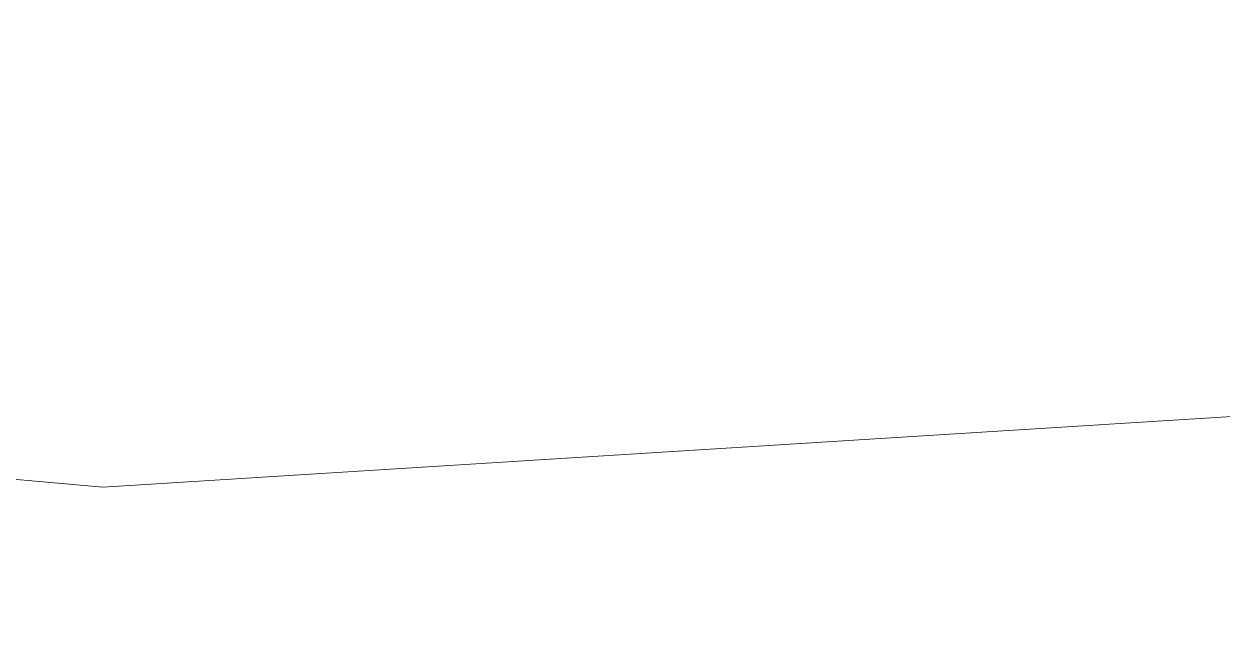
# Model space of a CAD drawing. Extents: x 421500 to 422711, y 436000 to 437000.
# Drawn here: x 421929.402 to 421932.103, y 436553.961 to 436555.336 of the extents above; entities that cross this region are included whole.
import ezdxf

# ---------------------------------------------------------------- set-up
doc = ezdxf.new("R2010")
doc.units = 0
doc.linetypes.add('1004', pattern=[6, 4, -2])
doc.layers.add('716709-ExBase$1$LCCCarriageway Channels', color=8, linetype='Continuous', lineweight=0)
for name, color, linetype in [('Lines', 1, 'Continuous'), ('Pr-Kerb', 2, 'Continuous'), ('Pr-KerbEdge', 8, 'Continuous')]:
    doc.layers.add(name, color=color, linetype=linetype)

msp = doc.modelspace()

# ---------------------------------------------------------------- linework, layer by layer
at = {"layer": '716709-ExBase$1$LCCCarriageway Channels', "flags": 128}
msp.add_lwpolyline([(421903.5289, 436562.6877), (421912.2618, 436558.7452), (421920.1675, 436555.7421), (421924.8266, 436554.7121), (421929.5796, 436554.2924), (421933.678, 436554.5487), (421937.7172, 436555.2883), (421941.8304, 436556.5183), (421945.7777, 436558.2068), (421949.0149, 436560.0074), (421952.0633, 436562.1118), (421953.2763, 436563.0175), (421955.26, 436564.3766), (421958.6209, 436566.3113), (421962.1929, 436567.8213), (421965.9502, 436568.8906), (421969.8105, 436569.4892), (421973.0871, 436569.6193), (421976.3597, 436569.4119), (421979.3209, 436568.9317), (421982.2243, 436568.1771)], dxfattribs=at)
msp.add_lwpolyline([(421903.5289, 436562.6877), (421912.2618, 436558.7452), (421920.1675, 436555.7421), (421924.8266, 436554.7121), (421929.5796, 436554.2924), (421933.678, 436554.5487), (421937.7172, 436555.2883), (421941.8304, 436556.5183), (421945.7777, 436558.2068), (421949.0149, 436560.0074), (421952.0633, 436562.1118), (421953.2763, 436563.0175), (421955.26, 436564.3766), (421958.6209, 436566.3113), (421962.1929, 436567.8213), (421965.9502, 436568.8906), (421969.8105, 436569.4892), (421973.0871, 436569.6193), (421976.3597, 436569.4119), (421979.3209, 436568.9317), (421982.2243, 436568.1771)], dxfattribs=at)
msp.add_lwpolyline([(421903.5289, 436562.6877), (421912.2618, 436558.7452), (421920.1675, 436555.7421), (421924.8266, 436554.7121), (421929.5796, 436554.2924), (421933.678, 436554.5487), (421937.7172, 436555.2883), (421941.8304, 436556.5183), (421945.7777, 436558.2068), (421949.0149, 436560.0074), (421952.0633, 436562.1118), (421953.2763, 436563.0175), (421955.26, 436564.3766), (421958.6209, 436566.3113), (421962.1929, 436567.8213), (421965.9502, 436568.8906), (421969.8105, 436569.4892), (421973.0871, 436569.6193), (421976.3597, 436569.4119), (421979.3209, 436568.9317), (421982.2243, 436568.1771)], dxfattribs=at)
at = {"layer": 'Lines', "linetype": '1004', "const_width": 0.1, "flags": 128}
msp.add_lwpolyline([(421928.2809, 436551.3747), (421931.2959, 436551.0587, 0.209509), (421954.2419, 436558.374, -0.110805), (421964.8416, 436564.1777, -0.110805)], format="xyb", dxfattribs=at)
at = {"layer": 'Pr-Kerb', "flags": 128}
msp.add_lwpolyline([(421930.4387, 436547.6188, 0.203894), (421957.0169, 436554.3033), (421960.4517, 436556.9073), (421963.4914, 436558.5485), (421966.4864, 436559.6273)], format="xyb", dxfattribs=at)
at = {"layer": 'Pr-KerbEdge', "flags": 128}
msp.add_lwpolyline([(421978.9064, 436558.6562, 0.160531), (421952.2385, 436534.598, -0.41347), (421951.5916, 436534.4202), (421951.4632, 436534.4931), (421930.2033, 436546.5506, 0.001641), (421930.0882, 436546.6154, -0.837538), (421930.3939, 436547.4993, 0.204085), (421957.0924, 436554.2037), (421960.5196, 436556.8019), (421963.5425, 436558.434), (421966.5204, 436559.5067)], format="xyb", dxfattribs=at)

doc.saveas('drawing.dxf')
